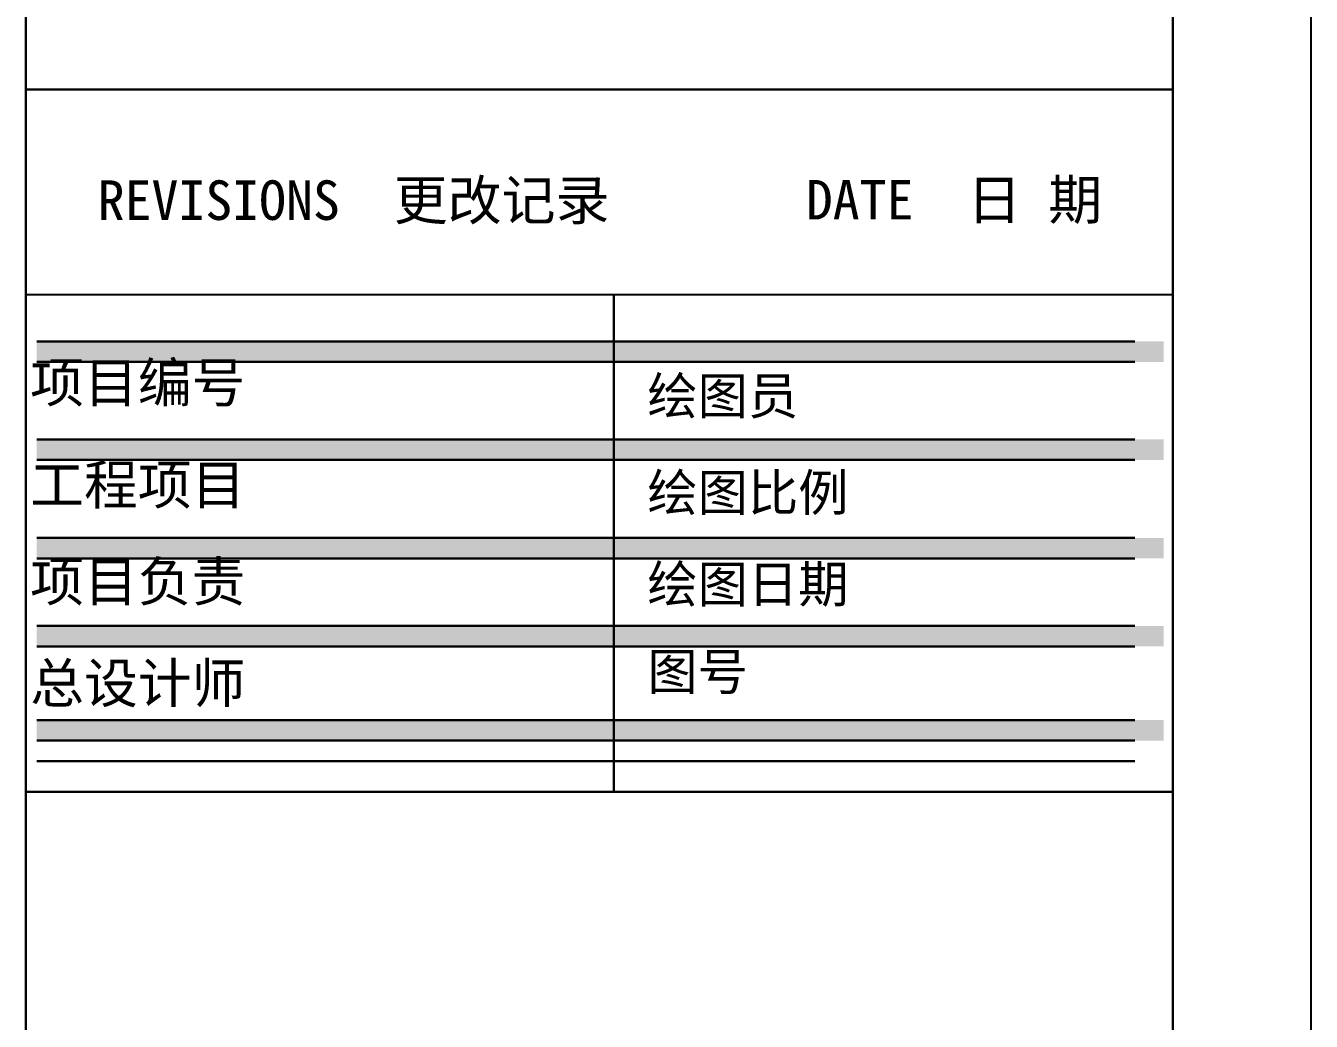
# Model space of a CAD drawing. Header units: millimetres. Extents: x -113526 to 211532, y -79714 to 28306.
# Drawn here: x 139876 to 142489, y -4457 to -2433 of the extents above; entities that cross this region are included whole.
import ezdxf

# ---------------------------------------------------------------- set-up
doc = ezdxf.new("R2010")
doc.units = ezdxf.units.MM
doc.layers.add('10线框', color=8, linetype='Continuous')
doc.styles.add('TXT', font='txt.shx', dxfattribs={"bigfont": 'hztxt.shx'})
doc.styles.add('宋体', font='', dxfattribs={"width": 0.7})
doc.styles.get('宋体').set_extended_font_data('新宋体')

msp = doc.modelspace()

# ---------------------------------------------------------------- hatches: boundary and pattern name
at = {"layer": '10线框', "lineweight": 30}
h = msp.add_hatch(color=256, dxfattribs=at)
h.paths.add_polyline_path([(141071.9, -3074.7), (139898.7, -3074.7), (139898.7, -3116.3), (141071.9, -3116.3)])
h.paths.add_polyline_path([(142189.6, -3074.7), (141071.9, -3074.7), (141071.9, -3116.3), (142189.6, -3116.3)])
h.paths.add_polyline_path([(141071.9, -3273.8), (139898.7, -3273.8), (139898.7, -3315.5), (141071.9, -3315.5)])
h.paths.add_polyline_path([(142189.6, -3273.8), (141071.9, -3273.8), (141071.9, -3315.5), (142189.6, -3315.5)])
h.paths.add_polyline_path([(141071.9, -3474.2), (139898.7, -3474.2), (139898.7, -3515.9), (141071.9, -3515.9)])
h.paths.add_polyline_path([(142189.6, -3474.2), (141071.9, -3474.2), (141071.9, -3515.9), (142189.6, -3515.9)])
h.paths.add_polyline_path([(141071.9, -3653), (139898.7, -3653), (139898.7, -3694.7), (141071.9, -3694.7)])
h.paths.add_polyline_path([(142189.6, -3653), (141071.9, -3653), (141071.9, -3694.7), (142189.6, -3694.7)])
h.paths.add_polyline_path([(141071.9, -3844.5), (139898.7, -3844.5), (139898.7, -3886.2), (141071.9, -3886.2)])
h = msp.add_hatch(color=256, dxfattribs=at)
h.paths.add_polyline_path([(141071.9, -3074.7), (139898.7, -3074.7), (139898.7, -3116.3), (141071.9, -3116.3)])
h.paths.add_polyline_path([(142189.6, -3074.7), (141071.9, -3074.7), (141071.9, -3116.3), (142189.6, -3116.3)])
h.paths.add_polyline_path([(141071.9, -3273.8), (139898.7, -3273.8), (139898.7, -3315.5), (141071.9, -3315.5)])
h.paths.add_polyline_path([(142189.6, -3273.8), (141071.9, -3273.8), (141071.9, -3315.5), (142189.6, -3315.5)])
h.paths.add_polyline_path([(141071.9, -3474.2), (139898.7, -3474.2), (139898.7, -3515.9), (141071.9, -3515.9)])
h.paths.add_polyline_path([(142189.6, -3474.2), (141071.9, -3474.2), (141071.9, -3515.9), (142189.6, -3515.9)])
h.paths.add_polyline_path([(141071.9, -3653), (139898.7, -3653), (139898.7, -3694.7), (141071.9, -3694.7)])
h.paths.add_polyline_path([(142189.6, -3653), (141071.9, -3653), (141071.9, -3694.7), (142189.6, -3694.7)])
h.paths.add_polyline_path([(141071.9, -3844.5), (139898.7, -3844.5), (139898.7, -3886.2), (141071.9, -3886.2)])
msp.add_hatch(color=256, dxfattribs=at).paths.add_polyline_path([(142189.6, -3844.5), (141071.9, -3844.5), (141071.9, -3886.2), (142189.6, -3886.2)])
msp.add_hatch(color=256, dxfattribs=at).paths.add_polyline_path([(142189.6, -3844.5), (141071.9, -3844.5), (141071.9, -3886.2), (142189.6, -3886.2)])

# ---------------------------------------------------------------- linework, layer by layer
at = {"layer": '10线框'}
for p, q in [((142489.5, -16721.6), (142489.5, -679.6)), ((142489.5, -16721.6), (142489.5, -679.6)), ((139876.1, -961), (139876.1, -16440.1)), ((139876.1, -2562.8), (142208, -2562.8)), ((139876.1, -2562.8), (142208, -2562.8)), ((142208, -2980.1), (139876.1, -2980.1)), ((142208, -2980.1), (139876.1, -2980.1))]:
    msp.add_line(p, q, dxfattribs=at)
at = {"layer": '10线框', "lineweight": 0}
msp.add_line((139876.1, -961), (139876.1, -16440.1), dxfattribs=at)
at = {"layer": '10线框', "lineweight": 30}
for p, q in [((139876.1, -16440.1), (139876.1, -961)), ((142208, -961), (142208, -16440.1)), ((142208, -961), (142208, -16440.1)), ((139876.1, -2562.8), (142208, -2562.8)), ((139876.1, -2562.8), (142208, -2562.8)), ((141071.9, -2980.1), (141071.9, -3990.3)), ((141071.9, -2980.1), (141071.9, -3990.3)), ((139898.7, -3074.7), (142130.6, -3074.7)), ((139898.7, -3074.7), (142130.6, -3074.7)), ((139898.7, -3116.3), (142130.6, -3116.3)), ((139898.7, -3116.3), (142130.6, -3116.3)), ((139898.7, -3273.8), (142130.6, -3273.8)), ((139898.7, -3273.8), (142130.6, -3273.8)), ((139898.7, -3315.5), (142130.6, -3315.5)), ((139898.7, -3315.5), (142130.6, -3315.5)), ((139898.7, -3474.2), (142130.6, -3474.2)), ((139898.7, -3474.2), (142130.6, -3474.2)), ((139898.7, -3515.9), (142130.6, -3515.9)), ((139898.7, -3515.9), (142130.6, -3515.9)), ((139898.7, -3653), (142130.6, -3653)), ((139898.7, -3653), (142130.6, -3653)), ((139898.7, -3694.7), (142130.6, -3694.7)), ((139898.7, -3694.7), (142130.6, -3694.7)), ((139898.7, -3844.5), (142130.6, -3844.5)), ((139898.7, -3844.5), (142130.6, -3844.5)), ((139898.7, -3886.2), (142130.6, -3886.2)), ((139898.7, -3886.2), (142130.6, -3886.2)), ((139898.7, -3927.8), (142130.6, -3927.8)), ((139898.7, -3927.8), (142130.6, -3927.8)), ((139876.1, -3990.3), (142208, -3990.3)), ((139876.1, -3990.3), (142208, -3990.3))]:
    msp.add_line(p, q, dxfattribs=at)

# ---------------------------------------------------------------- texts
at = {"layer": '10线框', "style": '宋体'}
for s, height, p in [('REVISIONS  更改记录', 80.411, (140022.4, -2827.7)), ('REVISIONS  更改记录', 80.411, (140022.4, -2827.7)), ('DATE  日 期', 80.41, (141462, -2826.8)), ('DATE  日 期', 80.41, (141462, -2826.8))]:
    msp.add_text(s, height=height, dxfattribs=at).set_placement(p)
at = {"layer": '10线框', "lineweight": 30, "attachment_point": 1, "style": 'TXT'}
for s, insert, char_height, width in [('{\\fSimHei|b0|i0|c134|p2;     项目编号}', (139612.6, -3118.3), 80.176, 2760.426), ('{\\fSimHei|b0|i0|c134|p2;     项目编号}', (139612.6, -3118.3), 80.176, 2760.426), ('{\\fSimHei|b0|i0|c134|p2;      绘图员}', (140833.8, -3148), 74.961, 2580.879), ('{\\fSimHei|b0|i0|c134|p2;      绘图员}', (140833.8, -3148), 74.961, 2580.879), ('{\\fSimHei|b0|i0|c134|p2;     工程项目}', (139612.6, -3326), 80.176, 2760.426), ('{\\fSimHei|b0|i0|c134|p2;     工程项目}', (139612.6, -3326), 80.176, 2760.426), ('{\\fSimHei|b0|i0|c134|p2;      绘图比例}', (140833.8, -3344.5), 74.961, 2580.879), ('{\\fSimHei|b0|i0|c134|p2;     项目负责 }', (139612.6, -3522.7), 80.176, 2760.426), ('{\\fSimHei|b0|i0|c134|p2;     项目负责 }', (139612.6, -3522.7), 80.176, 2760.426), ('{\\fSimHei|b0|i0|c134|p2;      绘图日期}', (140833.8, -3530.6), 74.961, 2580.879), ('{\\fSimHei|b0|i0|c134|p2;      绘图日期}', (140833.8, -3530.6), 74.961, 2580.879), ('{\\fSimHei|b0|i0|c134|p2;      图号}', (140833.8, -3708.6), 74.961, 2580.879), ('{\\fSimHei|b0|i0|c134|p2;      图号}', (140833.8, -3708.6), 74.961, 2580.879), ('{\\fSimHei|b0|i0|c134|p2;     总设计师 }', (139612.6, -3729.3), 80.176, 2760.426), ('{\\fSimHei|b0|i0|c134|p2;     总设计师 }', (139612.6, -3729.3), 80.176, 2760.426)]:
    msp.add_mtext(s, dxfattribs=dict(at, insert=insert, char_height=char_height, width=width))

doc.saveas('drawing.dxf')
